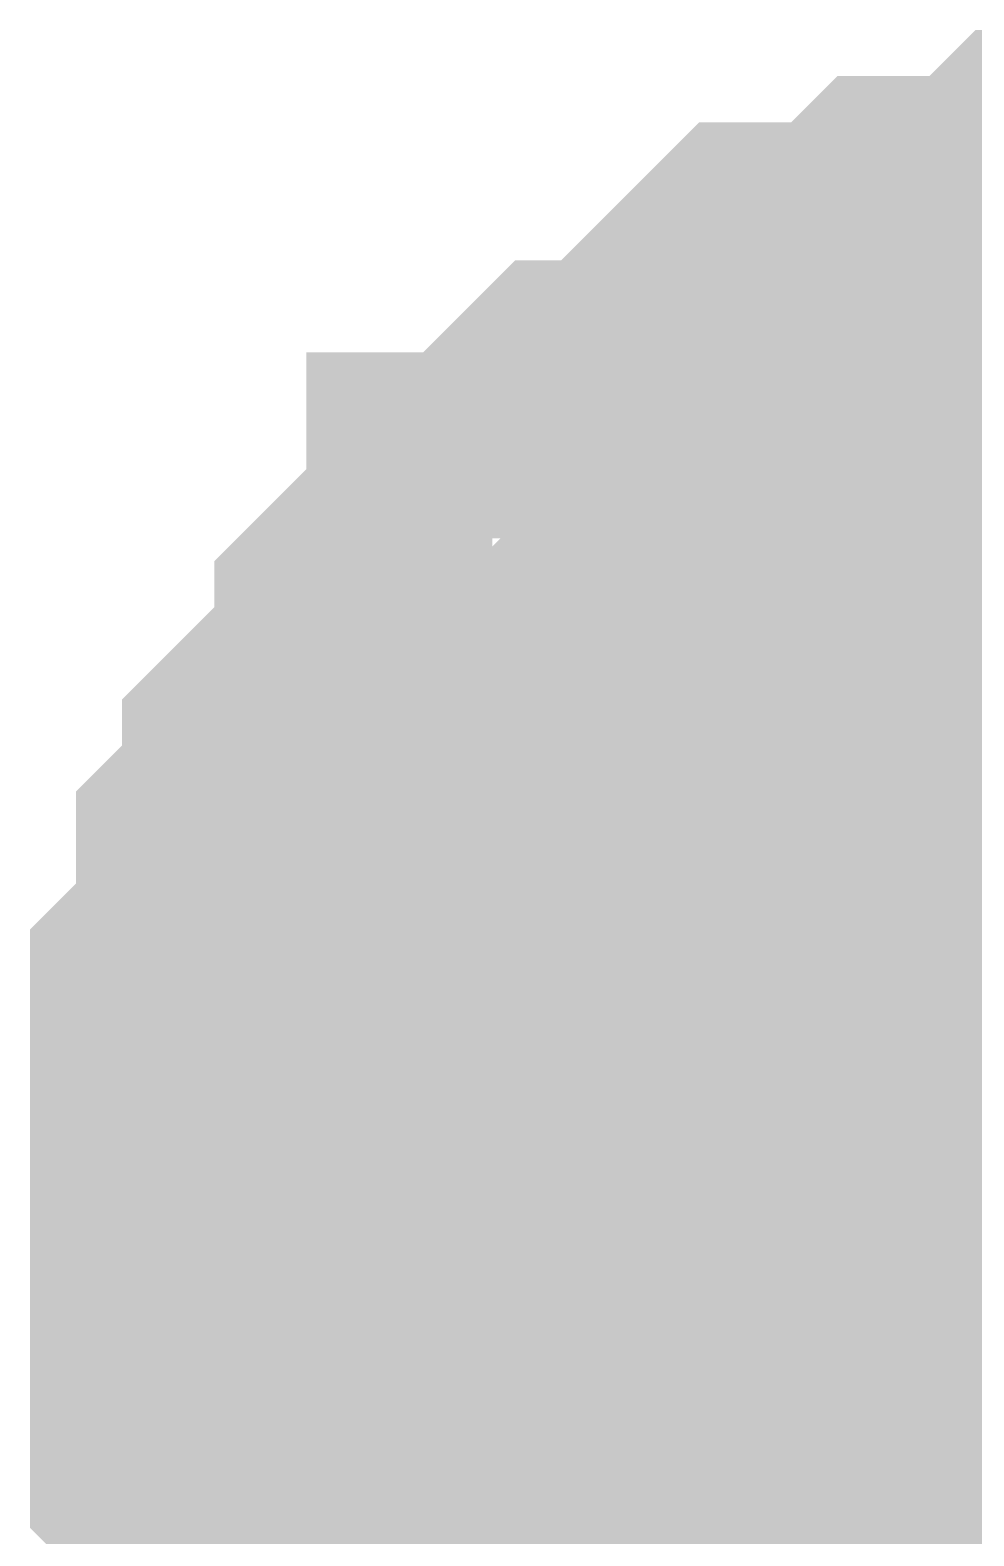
# Model space of a CAD drawing. Header units: inches. Extents: x 0 to 569, y 0 to 432.
# Drawn here: x 408.284 to 408.793, y 91.265 to 92.076 of the extents above; entities that cross this region are included whole.
import ezdxf

# ---------------------------------------------------------------- set-up
doc = ezdxf.new("R2010")
doc.units = ezdxf.units.IN
doc.layers.add('Sheet', color=255, linetype='Continuous')

msp = doc.modelspace()

# ---------------------------------------------------------------- linework, layer by layer
at = {"layer": 'Sheet'}
for points in [[(408.43398, 91.43008, 0.29972, 0.29972, 0), (408.43398, 91.45488, 0.29972, 0.29972, 0), (408.43398, 91.47969, 0.29972, 0.29972, 0), (408.43398, 91.50449, 0.29972, 0.29972, 0), (408.43398, 91.5293, 0.29972, 0.29972, 0), (408.45879, 91.5541, 0.29972, 0.29972, 0), (408.45879, 91.57891, 0.29972, 0.29972, 0), (408.45879, 91.60371, 0.29972, 0.29972, 0), (408.48359, 91.62852, 0.29972, 0.29972, 0), (408.48359, 91.65332, 0.29972, 0.29972, 0), (408.5084, 91.67812, 0.29972, 0.29972, 0), (408.5084, 91.67812, 0.29972, 0.29972, 0), (408.5332, 91.70293, 0.29972, 0.29972, 0), (408.5332, 91.72773, 0.29972, 0.29972, 0), (408.55801, 91.75254, 0.29972, 0.29972, 0), (408.58281, 91.75254, 0.29972, 0.29972, 0), (408.58281, 91.77734, 0.29972, 0.29972, 0), (408.60762, 91.80215, 0.29972, 0.29972, 0), (408.63242, 91.80215, 0.29972, 0.29972, 0), (408.65723, 91.82695, 0.29972, 0.29972, 0), (408.68203, 91.85176, 0.29972, 0.29972, 0), (408.68203, 91.85176, 0.29972, 0.29972, 0), (408.70684, 91.87656, 0.29972, 0.29972, 0), (408.73164, 91.87656, 0.29972, 0.29972, 0), (408.75645, 91.87656, 0.29972, 0.29972, 0), (408.78125, 91.90137, 0.29972, 0.29972, 0), (408.80605, 91.90137, 0.29972, 0.29972, 0), (408.83086, 91.90137, 0.29972, 0.29972, 0), (408.85566, 91.92617, 0.29972, 0.29972, 0), (408.88047, 91.92617, 0.29972, 0.29972, 0), (408.90527, 91.92617, 0.29972, 0.29972, 0), (408.93008, 91.92617, 0.29972, 0.29972, 0), (408.95488, 91.92617, 0.29972, 0.29972, 0)], [(408.43398, 91.43008, 0.29972, 0.29972, 0), (408.43398, 91.45488, 0.29972, 0.29972, 0), (408.43398, 91.47969, 0.29972, 0.29972, 0), (408.43398, 91.50449, 0.29972, 0.29972, 0), (408.43398, 91.5293, 0.29972, 0.29972, 0), (408.45879, 91.5541, 0.29972, 0.29972, 0), (408.45879, 91.57891, 0.29972, 0.29972, 0), (408.45879, 91.60371, 0.29972, 0.29972, 0), (408.48359, 91.62852, 0.29972, 0.29972, 0), (408.48359, 91.65332, 0.29972, 0.29972, 0), (408.5084, 91.67812, 0.29972, 0.29972, 0), (408.5084, 91.67812, 0.29972, 0.29972, 0), (408.5332, 91.70293, 0.29972, 0.29972, 0), (408.5332, 91.72773, 0.29972, 0.29972, 0), (408.55801, 91.75254, 0.29972, 0.29972, 0), (408.58281, 91.75254, 0.29972, 0.29972, 0), (408.58281, 91.77734, 0.29972, 0.29972, 0), (408.60762, 91.80215, 0.29972, 0.29972, 0), (408.63242, 91.80215, 0.29972, 0.29972, 0), (408.65723, 91.82695, 0.29972, 0.29972, 0), (408.68203, 91.85176, 0.29972, 0.29972, 0), (408.68203, 91.85176, 0.29972, 0.29972, 0), (408.70684, 91.87656, 0.29972, 0.29972, 0), (408.73164, 91.87656, 0.29972, 0.29972, 0), (408.75645, 91.87656, 0.29972, 0.29972, 0), (408.78125, 91.90137, 0.29972, 0.29972, 0), (408.80605, 91.90137, 0.29972, 0.29972, 0), (408.83086, 91.90137, 0.29972, 0.29972, 0), (408.85566, 91.92617, 0.29972, 0.29972, 0), (408.88047, 91.92617, 0.29972, 0.29972, 0), (408.90527, 91.92617, 0.29972, 0.29972, 0), (408.93008, 91.92617, 0.29972, 0.29972, 0), (408.95488, 91.92617, 0.29972, 0.29972, 0)], [(408.43398, 91.43008, 0.29972, 0.29972, 0), (408.43398, 91.45488, 0.29972, 0.29972, 0), (408.43398, 91.47969, 0.29972, 0.29972, 0), (408.43398, 91.50449, 0.29972, 0.29972, 0), (408.43398, 91.5293, 0.29972, 0.29972, 0), (408.45879, 91.5541, 0.29972, 0.29972, 0), (408.45879, 91.57891, 0.29972, 0.29972, 0), (408.45879, 91.60371, 0.29972, 0.29972, 0), (408.48359, 91.62852, 0.29972, 0.29972, 0), (408.48359, 91.65332, 0.29972, 0.29972, 0), (408.5084, 91.67812, 0.29972, 0.29972, 0), (408.5084, 91.67812, 0.29972, 0.29972, 0), (408.5332, 91.70293, 0.29972, 0.29972, 0), (408.5332, 91.72773, 0.29972, 0.29972, 0), (408.55801, 91.75254, 0.29972, 0.29972, 0), (408.58281, 91.75254, 0.29972, 0.29972, 0), (408.58281, 91.77734, 0.29972, 0.29972, 0), (408.60762, 91.80215, 0.29972, 0.29972, 0), (408.63242, 91.80215, 0.29972, 0.29972, 0), (408.65723, 91.82695, 0.29972, 0.29972, 0), (408.68203, 91.85176, 0.29972, 0.29972, 0), (408.68203, 91.85176, 0.29972, 0.29972, 0), (408.70684, 91.87656, 0.29972, 0.29972, 0), (408.73164, 91.87656, 0.29972, 0.29972, 0), (408.75645, 91.87656, 0.29972, 0.29972, 0), (408.78125, 91.90137, 0.29972, 0.29972, 0), (408.80605, 91.90137, 0.29972, 0.29972, 0), (408.83086, 91.90137, 0.29972, 0.29972, 0), (408.85566, 91.92617, 0.29972, 0.29972, 0), (408.88047, 91.92617, 0.29972, 0.29972, 0), (408.90527, 91.92617, 0.29972, 0.29972, 0), (408.93008, 91.92617, 0.29972, 0.29972, 0), (408.95488, 91.92617, 0.29972, 0.29972, 0)], [(408.43398, 91.43008, 0.29972, 0.29972, 0), (408.43398, 91.45488, 0.29972, 0.29972, 0), (408.43398, 91.47969, 0.29972, 0.29972, 0), (408.43398, 91.50449, 0.29972, 0.29972, 0), (408.43398, 91.5293, 0.29972, 0.29972, 0), (408.45879, 91.5541, 0.29972, 0.29972, 0), (408.45879, 91.57891, 0.29972, 0.29972, 0), (408.45879, 91.60371, 0.29972, 0.29972, 0), (408.48359, 91.62852, 0.29972, 0.29972, 0), (408.48359, 91.65332, 0.29972, 0.29972, 0), (408.5084, 91.67812, 0.29972, 0.29972, 0), (408.5084, 91.67812, 0.29972, 0.29972, 0), (408.5332, 91.70293, 0.29972, 0.29972, 0), (408.5332, 91.72773, 0.29972, 0.29972, 0), (408.55801, 91.75254, 0.29972, 0.29972, 0), (408.58281, 91.75254, 0.29972, 0.29972, 0), (408.58281, 91.77734, 0.29972, 0.29972, 0), (408.60762, 91.80215, 0.29972, 0.29972, 0), (408.63242, 91.80215, 0.29972, 0.29972, 0), (408.65723, 91.82695, 0.29972, 0.29972, 0), (408.68203, 91.85176, 0.29972, 0.29972, 0), (408.68203, 91.85176, 0.29972, 0.29972, 0), (408.70684, 91.87656, 0.29972, 0.29972, 0), (408.73164, 91.87656, 0.29972, 0.29972, 0), (408.75645, 91.87656, 0.29972, 0.29972, 0), (408.78125, 91.90137, 0.29972, 0.29972, 0), (408.80605, 91.90137, 0.29972, 0.29972, 0), (408.83086, 91.90137, 0.29972, 0.29972, 0), (408.85566, 91.92617, 0.29972, 0.29972, 0), (408.88047, 91.92617, 0.29972, 0.29972, 0), (408.90527, 91.92617, 0.29972, 0.29972, 0), (408.93008, 91.92617, 0.29972, 0.29972, 0), (408.95488, 91.92617, 0.29972, 0.29972, 0)], [(408.43398, 91.43008, 0.29972, 0.29972, 0), (408.43398, 91.45488, 0.29972, 0.29972, 0), (408.43398, 91.47969, 0.29972, 0.29972, 0), (408.43398, 91.50449, 0.29972, 0.29972, 0), (408.43398, 91.5293, 0.29972, 0.29972, 0), (408.45879, 91.5541, 0.29972, 0.29972, 0), (408.45879, 91.57891, 0.29972, 0.29972, 0), (408.45879, 91.60371, 0.29972, 0.29972, 0), (408.48359, 91.62852, 0.29972, 0.29972, 0), (408.48359, 91.65332, 0.29972, 0.29972, 0), (408.5084, 91.67812, 0.29972, 0.29972, 0), (408.5084, 91.67812, 0.29972, 0.29972, 0), (408.5332, 91.70293, 0.29972, 0.29972, 0), (408.5332, 91.72773, 0.29972, 0.29972, 0), (408.55801, 91.75254, 0.29972, 0.29972, 0), (408.58281, 91.75254, 0.29972, 0.29972, 0), (408.58281, 91.77734, 0.29972, 0.29972, 0), (408.60762, 91.80215, 0.29972, 0.29972, 0), (408.63242, 91.80215, 0.29972, 0.29972, 0), (408.65723, 91.82695, 0.29972, 0.29972, 0), (408.68203, 91.85176, 0.29972, 0.29972, 0), (408.68203, 91.85176, 0.29972, 0.29972, 0), (408.70684, 91.87656, 0.29972, 0.29972, 0), (408.73164, 91.87656, 0.29972, 0.29972, 0), (408.75645, 91.87656, 0.29972, 0.29972, 0), (408.78125, 91.90137, 0.29972, 0.29972, 0), (408.80605, 91.90137, 0.29972, 0.29972, 0), (408.83086, 91.90137, 0.29972, 0.29972, 0), (408.85566, 91.92617, 0.29972, 0.29972, 0), (408.88047, 91.92617, 0.29972, 0.29972, 0), (408.90527, 91.92617, 0.29972, 0.29972, 0), (408.93008, 91.92617, 0.29972, 0.29972, 0), (408.95488, 91.92617, 0.29972, 0.29972, 0)], [(408.43398, 91.43008, 0.09906, 0.09906, 0), (408.43398, 91.45488, 0.09906, 0.09906, 0), (408.43398, 91.47969, 0.09906, 0.09906, 0), (408.43398, 91.50449, 0.09906, 0.09906, 0), (408.43398, 91.5293, 0.09906, 0.09906, 0), (408.45879, 91.5541, 0.09906, 0.09906, 0), (408.45879, 91.57891, 0.09906, 0.09906, 0), (408.45879, 91.60371, 0.09906, 0.09906, 0), (408.48359, 91.62852, 0.09906, 0.09906, 0), (408.48359, 91.65332, 0.09906, 0.09906, 0), (408.5084, 91.67812, 0.09906, 0.09906, 0), (408.5084, 91.67812, 0.09906, 0.09906, 0), (408.5332, 91.70293, 0.09906, 0.09906, 0), (408.5332, 91.72773, 0.09906, 0.09906, 0), (408.55801, 91.75254, 0.09906, 0.09906, 0), (408.58281, 91.75254, 0.09906, 0.09906, 0), (408.58281, 91.77734, 0.09906, 0.09906, 0), (408.60762, 91.80215, 0.09906, 0.09906, 0), (408.63242, 91.80215, 0.09906, 0.09906, 0), (408.65723, 91.82695, 0.09906, 0.09906, 0), (408.68203, 91.85176, 0.09906, 0.09906, 0), (408.68203, 91.85176, 0.09906, 0.09906, 0), (408.70684, 91.87656, 0.09906, 0.09906, 0), (408.73164, 91.87656, 0.09906, 0.09906, 0), (408.75645, 91.87656, 0.09906, 0.09906, 0), (408.78125, 91.90137, 0.09906, 0.09906, 0), (408.80605, 91.90137, 0.09906, 0.09906, 0), (408.83086, 91.90137, 0.09906, 0.09906, 0), (408.85566, 91.92617, 0.09906, 0.09906, 0)], [(408.43398, 91.43008, 0.09906, 0.09906, 0), (408.43398, 91.45488, 0.09906, 0.09906, 0), (408.43398, 91.47969, 0.09906, 0.09906, 0), (408.43398, 91.50449, 0.09906, 0.09906, 0), (408.43398, 91.5293, 0.09906, 0.09906, 0), (408.45879, 91.5541, 0.09906, 0.09906, 0), (408.45879, 91.57891, 0.09906, 0.09906, 0), (408.45879, 91.60371, 0.09906, 0.09906, 0), (408.48359, 91.62852, 0.09906, 0.09906, 0), (408.48359, 91.65332, 0.09906, 0.09906, 0), (408.5084, 91.67812, 0.09906, 0.09906, 0), (408.5084, 91.67812, 0.09906, 0.09906, 0), (408.5332, 91.70293, 0.09906, 0.09906, 0), (408.5332, 91.72773, 0.09906, 0.09906, 0), (408.55801, 91.75254, 0.09906, 0.09906, 0), (408.58281, 91.75254, 0.09906, 0.09906, 0), (408.58281, 91.77734, 0.09906, 0.09906, 0), (408.60762, 91.80215, 0.09906, 0.09906, 0), (408.63242, 91.80215, 0.09906, 0.09906, 0), (408.65723, 91.82695, 0.09906, 0.09906, 0), (408.68203, 91.85176, 0.09906, 0.09906, 0), (408.68203, 91.85176, 0.09906, 0.09906, 0), (408.70684, 91.87656, 0.09906, 0.09906, 0), (408.73164, 91.87656, 0.09906, 0.09906, 0), (408.75645, 91.87656, 0.09906, 0.09906, 0), (408.78125, 91.90137, 0.09906, 0.09906, 0), (408.80605, 91.90137, 0.09906, 0.09906, 0), (408.83086, 91.90137, 0.09906, 0.09906, 0), (408.85566, 91.92617, 0.09906, 0.09906, 0)], [(408.43398, 91.43008, 0.09906, 0.09906, 0), (408.43398, 91.45488, 0.09906, 0.09906, 0), (408.43398, 91.47969, 0.09906, 0.09906, 0), (408.43398, 91.50449, 0.09906, 0.09906, 0), (408.43398, 91.5293, 0.09906, 0.09906, 0), (408.45879, 91.5541, 0.09906, 0.09906, 0), (408.45879, 91.57891, 0.09906, 0.09906, 0), (408.45879, 91.60371, 0.09906, 0.09906, 0), (408.48359, 91.62852, 0.09906, 0.09906, 0), (408.48359, 91.65332, 0.09906, 0.09906, 0), (408.5084, 91.67812, 0.09906, 0.09906, 0), (408.5084, 91.67812, 0.09906, 0.09906, 0), (408.5332, 91.70293, 0.09906, 0.09906, 0), (408.5332, 91.72773, 0.09906, 0.09906, 0), (408.55801, 91.75254, 0.09906, 0.09906, 0), (408.58281, 91.75254, 0.09906, 0.09906, 0), (408.58281, 91.77734, 0.09906, 0.09906, 0), (408.60762, 91.80215, 0.09906, 0.09906, 0), (408.63242, 91.80215, 0.09906, 0.09906, 0), (408.65723, 91.82695, 0.09906, 0.09906, 0), (408.68203, 91.85176, 0.09906, 0.09906, 0), (408.68203, 91.85176, 0.09906, 0.09906, 0), (408.70684, 91.87656, 0.09906, 0.09906, 0), (408.73164, 91.87656, 0.09906, 0.09906, 0), (408.75645, 91.87656, 0.09906, 0.09906, 0), (408.78125, 91.90137, 0.09906, 0.09906, 0), (408.80605, 91.90137, 0.09906, 0.09906, 0), (408.83086, 91.90137, 0.09906, 0.09906, 0), (408.85566, 91.92617, 0.09906, 0.09906, 0)], [(408.43398, 91.43008, 0.09906, 0.09906, 0), (408.43398, 91.45488, 0.09906, 0.09906, 0), (408.43398, 91.47969, 0.09906, 0.09906, 0), (408.43398, 91.50449, 0.09906, 0.09906, 0), (408.43398, 91.5293, 0.09906, 0.09906, 0), (408.45879, 91.5541, 0.09906, 0.09906, 0), (408.45879, 91.57891, 0.09906, 0.09906, 0), (408.45879, 91.60371, 0.09906, 0.09906, 0), (408.48359, 91.62852, 0.09906, 0.09906, 0), (408.48359, 91.65332, 0.09906, 0.09906, 0), (408.5084, 91.67812, 0.09906, 0.09906, 0), (408.5084, 91.67812, 0.09906, 0.09906, 0), (408.5332, 91.70293, 0.09906, 0.09906, 0), (408.5332, 91.72773, 0.09906, 0.09906, 0), (408.55801, 91.75254, 0.09906, 0.09906, 0), (408.58281, 91.75254, 0.09906, 0.09906, 0), (408.58281, 91.77734, 0.09906, 0.09906, 0), (408.60762, 91.80215, 0.09906, 0.09906, 0), (408.63242, 91.80215, 0.09906, 0.09906, 0), (408.65723, 91.82695, 0.09906, 0.09906, 0), (408.68203, 91.85176, 0.09906, 0.09906, 0), (408.68203, 91.85176, 0.09906, 0.09906, 0), (408.70684, 91.87656, 0.09906, 0.09906, 0), (408.73164, 91.87656, 0.09906, 0.09906, 0), (408.75645, 91.87656, 0.09906, 0.09906, 0), (408.78125, 91.90137, 0.09906, 0.09906, 0), (408.80605, 91.90137, 0.09906, 0.09906, 0), (408.83086, 91.90137, 0.09906, 0.09906, 0), (408.85566, 91.92617, 0.09906, 0.09906, 0)], [(408.43398, 91.43008, 0.09906, 0.09906, 0), (408.43398, 91.45488, 0.09906, 0.09906, 0), (408.43398, 91.47969, 0.09906, 0.09906, 0), (408.43398, 91.50449, 0.09906, 0.09906, 0), (408.43398, 91.5293, 0.09906, 0.09906, 0), (408.45879, 91.5541, 0.09906, 0.09906, 0), (408.45879, 91.57891, 0.09906, 0.09906, 0), (408.45879, 91.60371, 0.09906, 0.09906, 0), (408.48359, 91.62852, 0.09906, 0.09906, 0), (408.48359, 91.65332, 0.09906, 0.09906, 0), (408.5084, 91.67812, 0.09906, 0.09906, 0), (408.5084, 91.67812, 0.09906, 0.09906, 0), (408.5332, 91.70293, 0.09906, 0.09906, 0), (408.5332, 91.72773, 0.09906, 0.09906, 0), (408.55801, 91.75254, 0.09906, 0.09906, 0), (408.58281, 91.75254, 0.09906, 0.09906, 0), (408.58281, 91.77734, 0.09906, 0.09906, 0), (408.60762, 91.80215, 0.09906, 0.09906, 0), (408.63242, 91.80215, 0.09906, 0.09906, 0), (408.65723, 91.82695, 0.09906, 0.09906, 0), (408.68203, 91.85176, 0.09906, 0.09906, 0), (408.68203, 91.85176, 0.09906, 0.09906, 0), (408.70684, 91.87656, 0.09906, 0.09906, 0), (408.73164, 91.87656, 0.09906, 0.09906, 0), (408.75645, 91.87656, 0.09906, 0.09906, 0), (408.78125, 91.90137, 0.09906, 0.09906, 0), (408.80605, 91.90137, 0.09906, 0.09906, 0), (408.83086, 91.90137, 0.09906, 0.09906, 0), (408.85566, 91.92617, 0.09906, 0.09906, 0)], [(408.55801, 91.10762, 0.29972, 0.29972, 0), (408.5332, 91.13242, 0.29972, 0.29972, 0), (408.5332, 91.15723, 0.29972, 0.29972, 0), (408.5084, 91.15723, 0.29972, 0.29972, 0), (408.5084, 91.18203, 0.29972, 0.29972, 0), (408.48359, 91.20684, 0.29972, 0.29972, 0), (408.48359, 91.23164, 0.29972, 0.29972, 0), (408.45879, 91.25645, 0.29972, 0.29972, 0), (408.45879, 91.28125, 0.29972, 0.29972, 0), (408.45879, 91.30605, 0.29972, 0.29972, 0), (408.43398, 91.33086, 0.29972, 0.29972, 0), (408.43398, 91.35566, 0.29972, 0.29972, 0), (408.43398, 91.38047, 0.29972, 0.29972, 0), (408.43398, 91.40527, 0.29972, 0.29972, 0), (408.43398, 91.43008, 0.29972, 0.29972, 0)], [(408.43398, 91.43008, 0.29972, 0.29972, 0), (408.43398, 91.43008, 0.29972, 0.29972, 0)], [(408.55801, 91.10762, 0.29972, 0.29972, 0), (408.5332, 91.13242, 0.29972, 0.29972, 0), (408.5332, 91.15723, 0.29972, 0.29972, 0), (408.5084, 91.15723, 0.29972, 0.29972, 0), (408.5084, 91.18203, 0.29972, 0.29972, 0), (408.48359, 91.20684, 0.29972, 0.29972, 0), (408.48359, 91.23164, 0.29972, 0.29972, 0), (408.45879, 91.25645, 0.29972, 0.29972, 0), (408.45879, 91.28125, 0.29972, 0.29972, 0), (408.45879, 91.30605, 0.29972, 0.29972, 0), (408.43398, 91.33086, 0.29972, 0.29972, 0), (408.43398, 91.35566, 0.29972, 0.29972, 0), (408.43398, 91.38047, 0.29972, 0.29972, 0), (408.43398, 91.40527, 0.29972, 0.29972, 0), (408.43398, 91.43008, 0.29972, 0.29972, 0)], [(408.43398, 91.43008, 0.29972, 0.29972, 0), (408.43398, 91.43008, 0.29972, 0.29972, 0)], [(408.55801, 91.10762, 0.29972, 0.29972, 0), (408.5332, 91.13242, 0.29972, 0.29972, 0), (408.5332, 91.15723, 0.29972, 0.29972, 0), (408.5084, 91.15723, 0.29972, 0.29972, 0), (408.5084, 91.18203, 0.29972, 0.29972, 0), (408.48359, 91.20684, 0.29972, 0.29972, 0), (408.48359, 91.23164, 0.29972, 0.29972, 0), (408.45879, 91.25645, 0.29972, 0.29972, 0), (408.45879, 91.28125, 0.29972, 0.29972, 0), (408.45879, 91.30605, 0.29972, 0.29972, 0), (408.43398, 91.33086, 0.29972, 0.29972, 0), (408.43398, 91.35566, 0.29972, 0.29972, 0), (408.43398, 91.38047, 0.29972, 0.29972, 0), (408.43398, 91.40527, 0.29972, 0.29972, 0), (408.43398, 91.43008, 0.29972, 0.29972, 0)], [(408.43398, 91.43008, 0.29972, 0.29972, 0), (408.43398, 91.43008, 0.29972, 0.29972, 0)], [(408.55801, 91.10762, 0.29972, 0.29972, 0), (408.5332, 91.13242, 0.29972, 0.29972, 0), (408.5332, 91.15723, 0.29972, 0.29972, 0), (408.5084, 91.15723, 0.29972, 0.29972, 0), (408.5084, 91.18203, 0.29972, 0.29972, 0), (408.48359, 91.20684, 0.29972, 0.29972, 0), (408.48359, 91.23164, 0.29972, 0.29972, 0), (408.45879, 91.25645, 0.29972, 0.29972, 0), (408.45879, 91.28125, 0.29972, 0.29972, 0), (408.45879, 91.30605, 0.29972, 0.29972, 0), (408.43398, 91.33086, 0.29972, 0.29972, 0), (408.43398, 91.35566, 0.29972, 0.29972, 0), (408.43398, 91.38047, 0.29972, 0.29972, 0), (408.43398, 91.40527, 0.29972, 0.29972, 0), (408.43398, 91.43008, 0.29972, 0.29972, 0)], [(408.43398, 91.43008, 0.29972, 0.29972, 0), (408.43398, 91.43008, 0.29972, 0.29972, 0)], [(408.55801, 91.10762, 0.29972, 0.29972, 0), (408.5332, 91.13242, 0.29972, 0.29972, 0), (408.5332, 91.15723, 0.29972, 0.29972, 0), (408.5084, 91.15723, 0.29972, 0.29972, 0), (408.5084, 91.18203, 0.29972, 0.29972, 0), (408.48359, 91.20684, 0.29972, 0.29972, 0), (408.48359, 91.23164, 0.29972, 0.29972, 0), (408.45879, 91.25645, 0.29972, 0.29972, 0), (408.45879, 91.28125, 0.29972, 0.29972, 0), (408.45879, 91.30605, 0.29972, 0.29972, 0), (408.43398, 91.33086, 0.29972, 0.29972, 0), (408.43398, 91.35566, 0.29972, 0.29972, 0), (408.43398, 91.38047, 0.29972, 0.29972, 0), (408.43398, 91.40527, 0.29972, 0.29972, 0), (408.43398, 91.43008, 0.29972, 0.29972, 0)], [(408.43398, 91.43008, 0.29972, 0.29972, 0), (408.43398, 91.43008, 0.29972, 0.29972, 0)], [(408.48359, 91.20684, 0.09906, 0.09906, 0), (408.48359, 91.23164, 0.09906, 0.09906, 0), (408.45879, 91.25645, 0.09906, 0.09906, 0), (408.45879, 91.28125, 0.09906, 0.09906, 0), (408.45879, 91.30605, 0.09906, 0.09906, 0), (408.43398, 91.33086, 0.09906, 0.09906, 0), (408.43398, 91.35566, 0.09906, 0.09906, 0), (408.43398, 91.38047, 0.09906, 0.09906, 0), (408.43398, 91.40527, 0.09906, 0.09906, 0), (408.43398, 91.43008, 0.09906, 0.09906, 0)], [(408.43398, 91.43008, 0.09906, 0.09906, 0), (408.43398, 91.43008, 0.09906, 0.09906, 0)], [(408.48359, 91.20684, 0.09906, 0.09906, 0), (408.48359, 91.23164, 0.09906, 0.09906, 0), (408.45879, 91.25645, 0.09906, 0.09906, 0), (408.45879, 91.28125, 0.09906, 0.09906, 0), (408.45879, 91.30605, 0.09906, 0.09906, 0), (408.43398, 91.33086, 0.09906, 0.09906, 0), (408.43398, 91.35566, 0.09906, 0.09906, 0), (408.43398, 91.38047, 0.09906, 0.09906, 0), (408.43398, 91.40527, 0.09906, 0.09906, 0), (408.43398, 91.43008, 0.09906, 0.09906, 0)], [(408.43398, 91.43008, 0.09906, 0.09906, 0), (408.43398, 91.43008, 0.09906, 0.09906, 0)], [(408.48359, 91.20684, 0.09906, 0.09906, 0), (408.48359, 91.23164, 0.09906, 0.09906, 0), (408.45879, 91.25645, 0.09906, 0.09906, 0), (408.45879, 91.28125, 0.09906, 0.09906, 0), (408.45879, 91.30605, 0.09906, 0.09906, 0), (408.43398, 91.33086, 0.09906, 0.09906, 0), (408.43398, 91.35566, 0.09906, 0.09906, 0), (408.43398, 91.38047, 0.09906, 0.09906, 0), (408.43398, 91.40527, 0.09906, 0.09906, 0), (408.43398, 91.43008, 0.09906, 0.09906, 0)], [(408.43398, 91.43008, 0.09906, 0.09906, 0), (408.43398, 91.43008, 0.09906, 0.09906, 0)], [(408.48359, 91.20684, 0.09906, 0.09906, 0), (408.48359, 91.23164, 0.09906, 0.09906, 0), (408.45879, 91.25645, 0.09906, 0.09906, 0), (408.45879, 91.28125, 0.09906, 0.09906, 0), (408.45879, 91.30605, 0.09906, 0.09906, 0), (408.43398, 91.33086, 0.09906, 0.09906, 0), (408.43398, 91.35566, 0.09906, 0.09906, 0), (408.43398, 91.38047, 0.09906, 0.09906, 0), (408.43398, 91.40527, 0.09906, 0.09906, 0), (408.43398, 91.43008, 0.09906, 0.09906, 0)], [(408.43398, 91.43008, 0.09906, 0.09906, 0), (408.43398, 91.43008, 0.09906, 0.09906, 0)], [(408.48359, 91.20684, 0.09906, 0.09906, 0), (408.48359, 91.23164, 0.09906, 0.09906, 0), (408.45879, 91.25645, 0.09906, 0.09906, 0), (408.45879, 91.28125, 0.09906, 0.09906, 0), (408.45879, 91.30605, 0.09906, 0.09906, 0), (408.43398, 91.33086, 0.09906, 0.09906, 0), (408.43398, 91.35566, 0.09906, 0.09906, 0), (408.43398, 91.38047, 0.09906, 0.09906, 0), (408.43398, 91.40527, 0.09906, 0.09906, 0), (408.43398, 91.43008, 0.09906, 0.09906, 0)], [(408.43398, 91.43008, 0.09906, 0.09906, 0), (408.43398, 91.43008, 0.09906, 0.09906, 0)]]:
    msp.add_lwpolyline(points, format="xyseb", dxfattribs=at)
msp.add_lwpolyline([(408.686, 91.44, 0.508, 0.508, 1), (409.194, 91.44, 0.508, 0.508, 1)], format="xyseb", close=True, dxfattribs=at)

doc.saveas('drawing.dxf')
